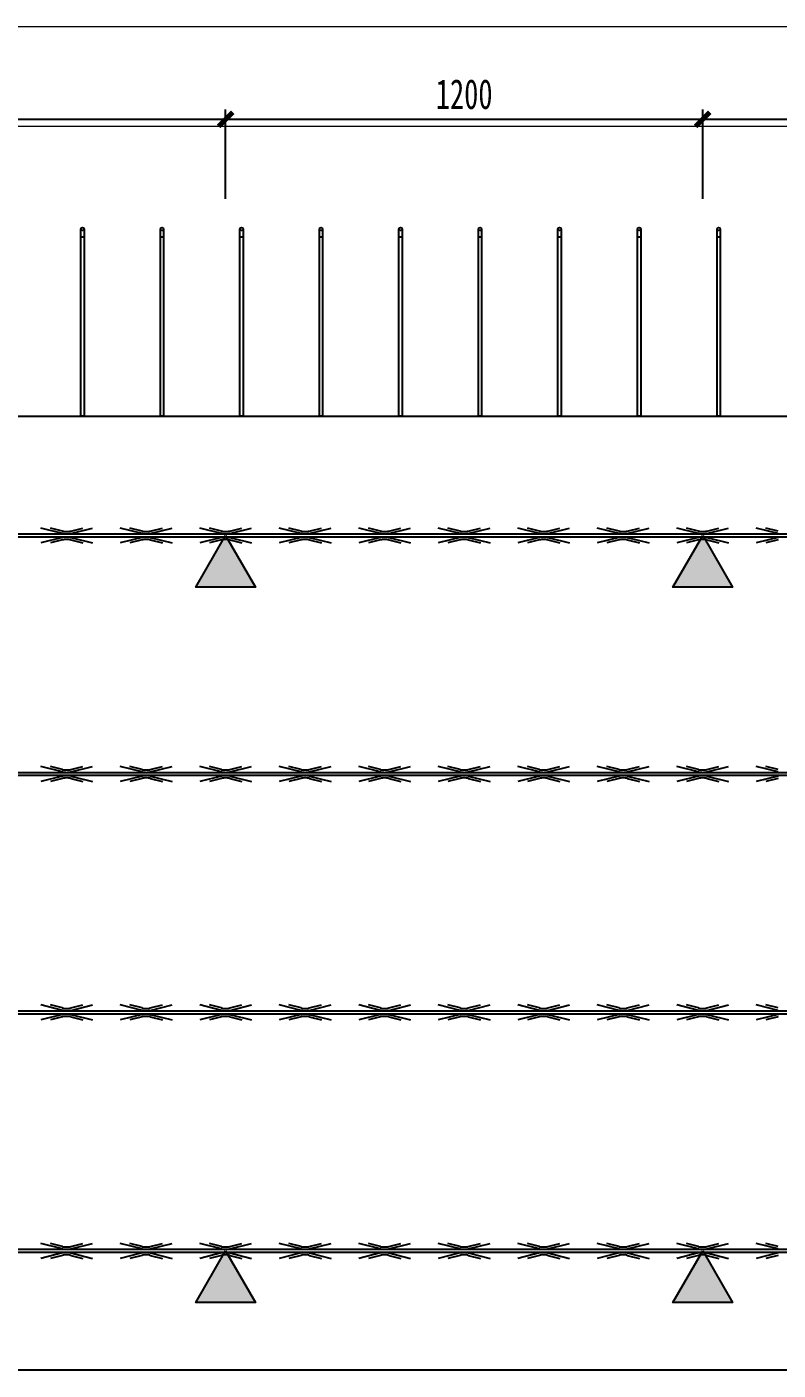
# Model space of a CAD drawing. Extents: x -524 to 129100, y -10500 to 1.
# Drawn here: x 50233 to 52122, y -3380 to 0 of the extents above; entities that cross this region are included whole.
import ezdxf

# ---------------------------------------------------------------- set-up
doc = ezdxf.new("R2010")
doc.units = 0
doc.header["$LTSCALE"] = 250
doc.linetypes.add('BeePC_CENTER', pattern=[2, 1.25, -0.25, 0.25, -0.25])
doc.layers.get('0').update_dxf_attribs({"linetype": 'CONTINUOUS'})
doc.layers.get('Defpoints').update_dxf_attribs({"linetype": 'CONTINUOUS'})
for name, color, linetype in [('BeePC-CCBZ', 110, 'CONTINUOUS'), ('BeePC-GJ-LEVEL', 141, 'CONTINUOUS'), ('BeePC-GJ-Truss', 185, 'CONTINUOUS'), ('BeePC-TONG-ZT', 50, 'CONTINUOUS')]:
    doc.layers.add(name, color=color, linetype=linetype)
doc.layers.add('G-ANNO-TTLB', color=7, linetype='CONTINUOUS', lineweight=9)
doc.layers.add('G-ANNO-TTLB-THIN', color=7, linetype='CONTINUOUS', lineweight=9)
doc.styles.add('BeePC_Dim', font='simfang.ttf', dxfattribs={"width": 0.7})
doc.dimstyles.new('BeePC_DIM_25_25', dxfattribs={"dimtxt": 75, "dimasz": 25, "dimexe": 25, "dimexo": 0, "dimgap": 25, "dimtad": 1, "dimdec": 0, "dimzin": 0, "dimdsep": 46, "dimtxsty": 'BeePC_Dim', "dimblk": 'ARCHTICK', "dimcen": 0, "dimdle": 25, "dimclrt": 7, "dimadec": 0, "dimazin": 0, "dimtfac": 1, "dimtdec": 0, "dimtix": 1, "dimtmove": 2, "dimatfit": 3, "dimfxl": 250, "dimfxlon": 1, "dimtfill": 1, "dimtolj": 1, "dimtzin": 0, "dimarcsym": 0})

# ---------------------------------------------------------------- blocks, each defined once
blk = doc.blocks.new('A2-嗡嗡 - A2_嗡嗡-493291-DB1详图')
at = {"layer": 'G-ANNO-TTLB'}
blk.add_line((27.5, -113), (586.5, -113), dxfattribs=at)
at = {"layer": 'G-ANNO-TTLB-THIN'}
blk.add_line((596.5, -103), (2.5, -103), dxfattribs=at)
blk = doc.blocks.new('BeePC_HangPoint')
at = {"ltscale": 25}
h = blk.add_hatch(color=256, dxfattribs=at)
h.dxf.hatch_style = 1
h.paths.add_polyline_path([(0, 0), (-75, -129.9), (75, -129.9)])
blk.add_lwpolyline([(0, 0), (75, -129.9), (-75, -129.9)], close=True, dxfattribs=at)
blk = doc.blocks.new('_ArchTick')
at = {"color": 0, "linetype": 'ByBlock', "const_width": 0.5}
blk.add_lwpolyline([(-0.71, -0.71), (0.71, 0.71)], dxfattribs=at)
blk = doc.blocks.new('*D115')
at = {"layer": 'BeePC-CCBZ', "color": 0, "lineweight": -2, "transparency": 16777216}
for p, q in [((49507.6, -232.6), (50757.6, -232.6)), ((49532.6, -432.6), (49532.6, -207.6)), ((50732.6, -432.6), (50732.6, -207.6))]:
    blk.add_line(p, q, dxfattribs=at)
at = {"layer": 'Defpoints', "color": 0, "transparency": 16777216}
for p in [(50732.6, -232.6), (49532.6, -3079.6), (50732.6, -3079.6)]:
    blk.add_point(p, dxfattribs=at)
at = {"layer": 'BeePC-CCBZ', "color": 0, "lineweight": -2, "transparency": 16777216, "xscale": 25, "yscale": 25, "zscale": 25, "rotation": 180}
blk.add_blockref('_ArchTick', (49532.6, -232.6), dxfattribs=at)
at = {"layer": 'BeePC-CCBZ', "color": 0, "lineweight": -2, "transparency": 16777216, "xscale": 25, "yscale": 25, "zscale": 25}
blk.add_blockref('_ArchTick', (50732.6, -232.6), dxfattribs=at)
at = {"layer": 'BeePC-CCBZ', "color": 7, "linetype": 'BeePC_CENTER', "transparency": 16777216, "insert": (50132.6, -169.7), "char_height": 75, "attachment_point": 5, "style": 'BeePC_Dim', "bg_fill": 3, "box_fill_scale": 1.1, "bg_fill_color": 256, "bg_fill_true_color": 13158600, "bg_fill_transparency": 0}
blk.add_mtext('\\A1;1200', dxfattribs=at)
blk = doc.blocks.new('*D116')
at = {"layer": 'BeePC-CCBZ', "color": 0, "lineweight": -2, "transparency": 16777216}
for p, q in [((50707.6, -232.6), (51957.6, -232.6)), ((50732.6, -432.6), (50732.6, -207.6)), ((51932.6, -432.6), (51932.6, -207.6))]:
    blk.add_line(p, q, dxfattribs=at)
at = {"layer": 'Defpoints', "color": 0, "transparency": 16777216}
for p in [(51932.6, -232.6), (50732.6, -3079.6), (51932.6, -3079.6)]:
    blk.add_point(p, dxfattribs=at)
at = {"layer": 'BeePC-CCBZ', "color": 0, "lineweight": -2, "transparency": 16777216, "xscale": 25, "yscale": 25, "zscale": 25, "rotation": 180}
blk.add_blockref('_ArchTick', (50732.6, -232.6), dxfattribs=at)
at = {"layer": 'BeePC-CCBZ', "color": 0, "lineweight": -2, "transparency": 16777216, "xscale": 25, "yscale": 25, "zscale": 25}
blk.add_blockref('_ArchTick', (51932.6, -232.6), dxfattribs=at)
at = {"layer": 'BeePC-CCBZ', "color": 7, "linetype": 'BeePC_CENTER', "transparency": 16777216, "insert": (51332.6, -169.7), "char_height": 75, "attachment_point": 5, "style": 'BeePC_Dim', "bg_fill": 3, "box_fill_scale": 1.1, "bg_fill_color": 256, "bg_fill_true_color": 13158600, "bg_fill_transparency": 0}
blk.add_mtext('\\A1;1200', dxfattribs=at)
blk = doc.blocks.new('*D117')
at = {"layer": 'BeePC-CCBZ', "color": 0, "lineweight": -2, "transparency": 16777216}
for p, q in [((51907.6, -232.6), (53517.8, -232.6)), ((51932.6, -432.6), (51932.6, -207.6)), ((53492.8, -432.6), (53492.8, -207.6))]:
    blk.add_line(p, q, dxfattribs=at)
at = {"layer": 'Defpoints', "color": 0, "transparency": 16777216}
for p in [(53492.8, -232.6), (53492.8, -2179.6), (51932.6, -3079.6)]:
    blk.add_point(p, dxfattribs=at)
at = {"layer": 'BeePC-CCBZ', "color": 0, "lineweight": -2, "transparency": 16777216, "xscale": 25, "yscale": 25, "zscale": 25, "rotation": 180}
blk.add_blockref('_ArchTick', (51932.6, -232.6), dxfattribs=at)
at = {"layer": 'BeePC-CCBZ', "color": 0, "lineweight": -2, "transparency": 16777216, "xscale": 25, "yscale": 25, "zscale": 25}
blk.add_blockref('_ArchTick', (53492.8, -232.6), dxfattribs=at)
at = {"layer": 'BeePC-CCBZ', "color": 7, "linetype": 'BeePC_CENTER', "transparency": 16777216, "insert": (52712.7, -169.7), "char_height": 75, "attachment_point": 5, "style": 'BeePC_Dim', "bg_fill": 3, "box_fill_scale": 1.1, "bg_fill_color": 256, "bg_fill_true_color": 13158600, "bg_fill_transparency": 0}
blk.add_mtext('\\A1;1560', dxfattribs=at)
blk = doc.blocks.new('*D118')
at = {"layer": 'BeePC-CCBZ', "color": 0, "lineweight": -2, "transparency": 16777216}
for p, q in [((45872.3, -3926.6), (45872.3, -4151.6)), ((53492.8, -3926.6), (53492.8, -4151.6)), ((45847.3, -4126.6), (53517.8, -4126.6))]:
    blk.add_line(p, q, dxfattribs=at)
at = {"layer": 'Defpoints', "color": 0, "transparency": 16777216}
for p in [(45872.3, -2179.6), (53492.8, -2179.6), (53492.8, -4126.6)]:
    blk.add_point(p, dxfattribs=at)
at = {"layer": 'BeePC-CCBZ', "color": 0, "lineweight": -2, "transparency": 16777216, "xscale": 25, "yscale": 25, "zscale": 25, "rotation": 180}
blk.add_blockref('_ArchTick', (45872.3, -4126.6), dxfattribs=at)
at = {"layer": 'BeePC-CCBZ', "color": 0, "lineweight": -2, "transparency": 16777216, "xscale": 25, "yscale": 25, "zscale": 25}
blk.add_blockref('_ArchTick', (53492.8, -4126.6), dxfattribs=at)
at = {"layer": 'BeePC-CCBZ', "color": 7, "linetype": 'BeePC_CENTER', "transparency": 16777216, "insert": (49682.6, -4063.7), "char_height": 75, "attachment_point": 5, "style": 'BeePC_Dim', "bg_fill": 3, "box_fill_scale": 1.1, "bg_fill_color": 256, "bg_fill_true_color": 13158600, "bg_fill_transparency": 0}
blk.add_mtext('\\A1;7621', dxfattribs=at)
blk = doc.blocks.new('*D120')
at = {"layer": 'BeePC-CCBZ', "color": 0, "lineweight": -2, "transparency": 16777216}
for p, q in [((53704.8, -979.6), (53929.8, -979.6)), ((53904.8, -954.6), (53904.8, -1304.6)), ((53704.8, -1279.6), (53929.8, -1279.6))]:
    blk.add_line(p, q, dxfattribs=at)
at = {"layer": 'Defpoints', "color": 0, "transparency": 16777216}
for p in [(49682.6, -979.6), (47332.6, -1279.6), (53904.8, -1279.6)]:
    blk.add_point(p, dxfattribs=at)
at = {"layer": 'BeePC-CCBZ', "color": 0, "lineweight": -2, "transparency": 16777216, "xscale": 25, "yscale": 25, "zscale": 25}
for p, rotation in [((53904.8, -979.6), 90), ((53904.8, -1279.6), 270)]:
    blk.add_blockref('_ArchTick', p, dxfattribs=dict(at, rotation=rotation))
at = {"layer": 'BeePC-CCBZ', "color": 7, "linetype": 'BeePC_CENTER', "transparency": 16777216, "insert": (53841.9, -1129.6), "char_height": 75, "attachment_point": 5, "rotation": 90, "style": 'BeePC_Dim', "bg_fill": 3, "box_fill_scale": 1.1, "bg_fill_color": 256, "bg_fill_true_color": 13158600, "bg_fill_transparency": 0}
blk.add_mtext('\\A1;300', dxfattribs=at)
blk = doc.blocks.new('*D121')
at = {"layer": 'BeePC-CCBZ', "color": 0, "lineweight": -2, "transparency": 16777216}
for p, q in [((53704.8, -1279.6), (53929.8, -1279.6)), ((53904.8, -1254.6), (53904.8, -3104.6)), ((53704.8, -3079.6), (53929.8, -3079.6))]:
    blk.add_line(p, q, dxfattribs=at)
at = {"layer": 'Defpoints', "color": 0, "transparency": 16777216}
for p in [(47332.6, -1279.6), (47332.6, -3079.6), (53904.8, -3079.6)]:
    blk.add_point(p, dxfattribs=at)
at = {"layer": 'BeePC-CCBZ', "color": 0, "lineweight": -2, "transparency": 16777216, "xscale": 25, "yscale": 25, "zscale": 25}
for p, rotation in [((53904.8, -1279.6), 90), ((53904.8, -3079.6), 270)]:
    blk.add_blockref('_ArchTick', p, dxfattribs=dict(at, rotation=rotation))
at = {"layer": 'BeePC-CCBZ', "color": 7, "linetype": 'BeePC_CENTER', "transparency": 16777216, "insert": (53841.9, -2179.6), "char_height": 75, "attachment_point": 5, "rotation": 90, "style": 'BeePC_Dim', "bg_fill": 3, "box_fill_scale": 1.1, "bg_fill_color": 256, "bg_fill_true_color": 13158600, "bg_fill_transparency": 0}
blk.add_mtext('\\A1;1800', dxfattribs=at)
blk = doc.blocks.new('*D122')
at = {"layer": 'BeePC-CCBZ', "color": 0, "lineweight": -2, "transparency": 16777216}
for p, q in [((53904.8, -3054.6), (53904.8, -3404.6)), ((53704.8, -3079.6), (53929.8, -3079.6)), ((53704.8, -3379.6), (53929.8, -3379.6))]:
    blk.add_line(p, q, dxfattribs=at)
at = {"layer": 'Defpoints', "color": 0, "transparency": 16777216}
for p in [(47332.6, -3079.6), (49682.6, -3379.6), (53904.8, -3379.6)]:
    blk.add_point(p, dxfattribs=at)
at = {"layer": 'BeePC-CCBZ', "color": 0, "lineweight": -2, "transparency": 16777216, "xscale": 25, "yscale": 25, "zscale": 25}
for p, rotation in [((53904.8, -3079.6), 90), ((53904.8, -3379.6), 270)]:
    blk.add_blockref('_ArchTick', p, dxfattribs=dict(at, rotation=rotation))
at = {"layer": 'BeePC-CCBZ', "color": 7, "linetype": 'BeePC_CENTER', "transparency": 16777216, "insert": (53841.9, -3229.6), "char_height": 75, "attachment_point": 5, "rotation": 90, "style": 'BeePC_Dim', "bg_fill": 3, "box_fill_scale": 1.1, "bg_fill_color": 256, "bg_fill_true_color": 13158600, "bg_fill_transparency": 0}
blk.add_mtext('\\A1;300', dxfattribs=at)

msp = doc.modelspace()

# ---------------------------------------------------------------- block references
at = {"xscale": 25, "yscale": 25, "zscale": 25}
msp.add_blockref('A2-嗡嗡 - A2_嗡嗡-493291-DB1详图', (45637.5, 2575), dxfattribs=at)

# ---------------------------------------------------------------- next in the draw order: linework, layer by layer
at = {"layer": 'BeePC-GJ-LEVEL'}
for points in [[(50368.6, -528.6), (50368.6, -508.6)], [(50376.6, -514.5), (50376.6, -979.6), (50368.6, -979.6), (50368.6, -514.5)], [(50368.6, -528.6), (50376.6, -528.6)], [(50376.6, -508.6), (50376.6, -528.6)], [(50568.6, -528.6), (50568.6, -508.6)], [(50576.6, -514.5), (50576.6, -979.6), (50568.6, -979.6), (50568.6, -514.5)], [(50568.6, -528.6), (50576.6, -528.6)], [(50576.6, -508.6), (50576.6, -528.6)], [(50768.6, -528.6), (50768.6, -508.6)], [(50776.6, -514.5), (50776.6, -979.6), (50768.6, -979.6), (50768.6, -514.5)], [(50768.6, -528.6), (50776.6, -528.6)], [(50776.6, -508.6), (50776.6, -528.6)], [(50968.6, -528.6), (50968.6, -508.6)], [(50976.6, -514.5), (50976.6, -979.6), (50968.6, -979.6), (50968.6, -514.5)], [(50968.6, -528.6), (50976.6, -528.6)], [(50976.6, -508.6), (50976.6, -528.6)], [(51168.6, -528.6), (51168.6, -508.6)], [(51176.6, -514.5), (51176.6, -979.6), (51168.6, -979.6), (51168.6, -514.5)], [(51168.6, -528.6), (51176.6, -528.6)], [(51176.6, -508.6), (51176.6, -528.6)], [(51368.6, -528.6), (51368.6, -508.6)], [(51376.6, -514.5), (51376.6, -979.6), (51368.6, -979.6), (51368.6, -514.5)], [(51368.6, -528.6), (51376.6, -528.6)], [(51376.6, -508.6), (51376.6, -528.6)], [(51568.6, -528.6), (51568.6, -508.6)], [(51576.6, -514.5), (51576.6, -979.6), (51568.6, -979.6), (51568.6, -514.5)], [(51568.6, -528.6), (51576.6, -528.6)], [(51576.6, -508.6), (51576.6, -528.6)], [(51768.6, -528.6), (51768.6, -508.6)], [(51776.6, -514.5), (51776.6, -979.6), (51768.6, -979.6), (51768.6, -514.5)], [(51768.6, -528.6), (51776.6, -528.6)], [(51776.6, -508.6), (51776.6, -528.6)], [(51968.6, -528.6), (51968.6, -508.6)], [(51976.6, -514.5), (51976.6, -979.6), (51968.6, -979.6), (51968.6, -514.5)], [(51968.6, -528.6), (51976.6, -528.6)], [(51976.6, -508.6), (51976.6, -528.6)]]:
    msp.add_lwpolyline(points, dxfattribs=at)
for centre in [(50372.6, -508.6), (50572.6, -508.6), (50772.6, -508.6), (50972.6, -508.6), (51172.6, -508.6), (51372.6, -508.6), (51572.6, -508.6), (51772.6, -508.6), (51972.6, -508.6)]:
    msp.add_circle(centre, 4, dxfattribs=at)
at = {"layer": 'BeePC-GJ-Truss'}
for points in [[(45932.6, -1275.6), (53432.6, -1275.6), (53432.6, -1283.6), (45932.6, -1283.6), (45932.6, -1275.6), (45936, -1275.5), (45939.2, -1275.1), (45942.8, -1274.5), (45997.8, -1260.9)], [(50322.4, -1274.5), (50267.4, -1260.9)], [(50322.4, -1268.5), (50291.7, -1260.9)], [(50342.8, -1274.5), (50397.8, -1260.9)], [(50342.8, -1268.5), (50373.5, -1260.9)], [(50522.4, -1274.5), (50467.4, -1260.9)], [(50522.4, -1268.5), (50491.7, -1260.9)], [(50542.8, -1274.5), (50597.8, -1260.9)], [(50542.8, -1268.5), (50573.5, -1260.9)], [(50722.4, -1274.5), (50667.4, -1260.9)], [(50722.4, -1268.5), (50691.7, -1260.9)], [(50742.8, -1274.5), (50797.8, -1260.9)], [(50742.8, -1268.5), (50773.5, -1260.9)], [(50922.4, -1274.5), (50867.4, -1260.9)], [(50922.4, -1268.5), (50891.7, -1260.9)], [(50942.8, -1274.5), (50997.8, -1260.9)], [(50942.8, -1268.5), (50973.5, -1260.9)], [(51122.4, -1274.5), (51067.4, -1260.9)], [(51122.4, -1268.5), (51091.7, -1260.9)], [(51142.8, -1274.5), (51197.8, -1260.9)], [(51142.8, -1268.5), (51173.5, -1260.9)], [(51322.4, -1274.5), (51267.4, -1260.9)], [(51322.4, -1268.5), (51291.7, -1260.9)], [(51342.8, -1274.5), (51397.8, -1260.9)], [(51342.8, -1268.5), (51373.5, -1260.9)], [(51522.4, -1274.5), (51467.4, -1260.9)], [(51522.4, -1268.5), (51491.7, -1260.9)], [(51542.8, -1274.5), (51597.8, -1260.9)], [(51542.8, -1268.5), (51573.5, -1260.9)], [(51722.4, -1274.5), (51667.4, -1260.9)], [(51722.4, -1268.5), (51691.7, -1260.9)], [(51742.8, -1274.5), (51797.8, -1260.9)], [(51742.8, -1268.5), (51773.5, -1260.9)], [(51922.4, -1274.5), (51867.4, -1260.9)], [(51922.4, -1268.5), (51891.7, -1260.9)], [(51942.8, -1274.5), (51997.8, -1260.9)], [(51942.8, -1268.5), (51973.5, -1260.9)], [(52122.4, -1274.5), (52067.4, -1260.9)], [(52122.4, -1268.5), (52091.7, -1260.9)], [(50322.4, -1284.8), (50267.4, -1298.4)], [(50322.4, -1290.8), (50291.7, -1298.4)], [(50342.8, -1284.8), (50397.8, -1298.4)], [(50342.8, -1290.8), (50373.5, -1298.4)], [(50522.4, -1284.8), (50467.4, -1298.4)], [(50522.4, -1290.8), (50491.7, -1298.4)], [(50542.8, -1284.8), (50597.8, -1298.4)], [(50542.8, -1290.8), (50573.5, -1298.4)], [(50722.4, -1284.8), (50667.4, -1298.4)], [(50722.4, -1290.8), (50691.7, -1298.4)], [(50742.8, -1284.8), (50797.8, -1298.4)], [(50742.8, -1290.8), (50773.5, -1298.4)], [(50922.4, -1284.8), (50867.4, -1298.4)], [(50922.4, -1290.8), (50891.7, -1298.4)], [(50942.8, -1284.8), (50997.8, -1298.4)], [(50942.8, -1290.8), (50973.5, -1298.4)], [(51122.4, -1284.8), (51067.4, -1298.4)], [(51122.4, -1290.8), (51091.7, -1298.4)], [(51142.8, -1284.8), (51197.8, -1298.4)], [(51142.8, -1290.8), (51173.5, -1298.4)], [(51322.4, -1284.8), (51267.4, -1298.4)], [(51322.4, -1290.8), (51291.7, -1298.4)], [(51342.8, -1284.8), (51397.8, -1298.4)], [(51342.8, -1290.8), (51373.5, -1298.4)], [(51522.4, -1284.8), (51467.4, -1298.4)], [(51522.4, -1290.8), (51491.7, -1298.4)], [(51542.8, -1284.8), (51597.8, -1298.4)], [(51542.8, -1290.8), (51573.5, -1298.4)], [(51722.4, -1284.8), (51667.4, -1298.4)], [(51722.4, -1290.8), (51691.7, -1298.4)], [(51742.8, -1284.8), (51797.8, -1298.4)], [(51742.8, -1290.8), (51773.5, -1298.4)], [(51922.4, -1284.8), (51867.4, -1298.4)], [(51922.4, -1290.8), (51891.7, -1298.4)], [(51942.8, -1284.8), (51997.8, -1298.4)], [(51942.8, -1290.8), (51973.5, -1298.4)], [(52122.4, -1284.8), (52067.4, -1298.4)], [(52122.4, -1290.8), (52091.7, -1298.4)], [(45932.6, -1875.6), (53432.6, -1875.6), (53432.6, -1883.6), (45932.6, -1883.6), (45932.6, -1875.6), (45936, -1875.5), (45939.2, -1875.1), (45942.8, -1874.5), (45997.8, -1860.9)], [(50322.4, -1874.5), (50267.4, -1860.9)], [(50322.4, -1884.8), (50267.4, -1898.4)], [(50322.4, -1868.5), (50291.7, -1860.9)], [(50322.4, -1890.8), (50291.7, -1898.4)], [(50342.8, -1874.5), (50397.8, -1860.9)], [(50342.8, -1868.5), (50373.5, -1860.9)], [(50342.8, -1884.8), (50397.8, -1898.4)], [(50342.8, -1890.8), (50373.5, -1898.4)], [(50522.4, -1874.5), (50467.4, -1860.9)], [(50522.4, -1884.8), (50467.4, -1898.4)], [(50522.4, -1868.5), (50491.7, -1860.9)], [(50522.4, -1890.8), (50491.7, -1898.4)], [(50542.8, -1874.5), (50597.8, -1860.9)], [(50542.8, -1868.5), (50573.5, -1860.9)], [(50542.8, -1884.8), (50597.8, -1898.4)], [(50542.8, -1890.8), (50573.5, -1898.4)], [(50722.4, -1874.5), (50667.4, -1860.9)], [(50722.4, -1884.8), (50667.4, -1898.4)], [(50722.4, -1868.5), (50691.7, -1860.9)], [(50722.4, -1890.8), (50691.7, -1898.4)], [(50742.8, -1874.5), (50797.8, -1860.9)], [(50742.8, -1868.5), (50773.5, -1860.9)], [(50742.8, -1884.8), (50797.8, -1898.4)], [(50742.8, -1890.8), (50773.5, -1898.4)], [(50922.4, -1874.5), (50867.4, -1860.9)], [(50922.4, -1884.8), (50867.4, -1898.4)], [(50922.4, -1868.5), (50891.7, -1860.9)], [(50922.4, -1890.8), (50891.7, -1898.4)], [(50942.8, -1874.5), (50997.8, -1860.9)], [(50942.8, -1868.5), (50973.5, -1860.9)], [(50942.8, -1884.8), (50997.8, -1898.4)], [(50942.8, -1890.8), (50973.5, -1898.4)], [(51122.4, -1874.5), (51067.4, -1860.9)], [(51122.4, -1884.8), (51067.4, -1898.4)], [(51122.4, -1868.5), (51091.7, -1860.9)], [(51122.4, -1890.8), (51091.7, -1898.4)], [(51142.8, -1874.5), (51197.8, -1860.9)], [(51142.8, -1868.5), (51173.5, -1860.9)], [(51142.8, -1884.8), (51197.8, -1898.4)], [(51142.8, -1890.8), (51173.5, -1898.4)], [(51322.4, -1874.5), (51267.4, -1860.9)], [(51322.4, -1884.8), (51267.4, -1898.4)], [(51322.4, -1868.5), (51291.7, -1860.9)], [(51322.4, -1890.8), (51291.7, -1898.4)], [(51342.8, -1874.5), (51397.8, -1860.9)], [(51342.8, -1868.5), (51373.5, -1860.9)], [(51342.8, -1884.8), (51397.8, -1898.4)], [(51342.8, -1890.8), (51373.5, -1898.4)], [(51522.4, -1874.5), (51467.4, -1860.9)], [(51522.4, -1884.8), (51467.4, -1898.4)], [(51522.4, -1868.5), (51491.7, -1860.9)], [(51522.4, -1890.8), (51491.7, -1898.4)], [(51542.8, -1874.5), (51597.8, -1860.9)], [(51542.8, -1868.5), (51573.5, -1860.9)], [(51542.8, -1884.8), (51597.8, -1898.4)], [(51542.8, -1890.8), (51573.5, -1898.4)], [(51722.4, -1874.5), (51667.4, -1860.9)], [(51722.4, -1884.8), (51667.4, -1898.4)], [(51722.4, -1868.5), (51691.7, -1860.9)], [(51722.4, -1890.8), (51691.7, -1898.4)], [(51742.8, -1874.5), (51797.8, -1860.9)], [(51742.8, -1868.5), (51773.5, -1860.9)], [(51742.8, -1884.8), (51797.8, -1898.4)], [(51742.8, -1890.8), (51773.5, -1898.4)], [(51922.4, -1874.5), (51867.4, -1860.9)], [(51922.4, -1884.8), (51867.4, -1898.4)], [(51922.4, -1868.5), (51891.7, -1860.9)], [(51922.4, -1890.8), (51891.7, -1898.4)], [(51942.8, -1874.5), (51997.8, -1860.9)], [(51942.8, -1868.5), (51973.5, -1860.9)], [(51942.8, -1884.8), (51997.8, -1898.4)], [(51942.8, -1890.8), (51973.5, -1898.4)], [(52122.4, -1874.5), (52067.4, -1860.9)], [(52122.4, -1884.8), (52067.4, -1898.4)], [(52122.4, -1868.5), (52091.7, -1860.9)], [(52122.4, -1890.8), (52091.7, -1898.4)], [(45932.6, -2475.6), (53432.6, -2475.6), (53432.6, -2483.6), (45932.6, -2483.6), (45932.6, -2475.6), (45936, -2475.5), (45939.2, -2475.1), (45942.8, -2474.5), (45997.8, -2460.9)], [(50322.4, -2474.5), (50267.4, -2460.9)], [(50322.4, -2468.5), (50291.7, -2460.9)], [(50342.8, -2474.5), (50397.8, -2460.9)], [(50342.8, -2468.5), (50373.5, -2460.9)], [(50522.4, -2474.5), (50467.4, -2460.9)], [(50522.4, -2468.5), (50491.7, -2460.9)], [(50542.8, -2474.5), (50597.8, -2460.9)], [(50542.8, -2468.5), (50573.5, -2460.9)], [(50722.4, -2474.5), (50667.4, -2460.9)], [(50722.4, -2468.5), (50691.7, -2460.9)], [(50742.8, -2474.5), (50797.8, -2460.9)], [(50742.8, -2468.5), (50773.5, -2460.9)], [(50922.4, -2474.5), (50867.4, -2460.9)], [(50922.4, -2468.5), (50891.7, -2460.9)], [(50942.8, -2474.5), (50997.8, -2460.9)], [(50942.8, -2468.5), (50973.5, -2460.9)], [(51122.4, -2474.5), (51067.4, -2460.9)], [(51122.4, -2468.5), (51091.7, -2460.9)], [(51142.8, -2474.5), (51197.8, -2460.9)], [(51142.8, -2468.5), (51173.5, -2460.9)], [(51322.4, -2474.5), (51267.4, -2460.9)], [(51322.4, -2468.5), (51291.7, -2460.9)], [(51342.8, -2474.5), (51397.8, -2460.9)], [(51342.8, -2468.5), (51373.5, -2460.9)], [(51522.4, -2474.5), (51467.4, -2460.9)], [(51522.4, -2468.5), (51491.7, -2460.9)], [(51542.8, -2474.5), (51597.8, -2460.9)], [(51542.8, -2468.5), (51573.5, -2460.9)], [(51722.4, -2474.5), (51667.4, -2460.9)], [(51722.4, -2468.5), (51691.7, -2460.9)], [(51742.8, -2474.5), (51797.8, -2460.9)], [(51742.8, -2468.5), (51773.5, -2460.9)], [(51922.4, -2474.5), (51867.4, -2460.9)], [(51922.4, -2468.5), (51891.7, -2460.9)], [(51942.8, -2474.5), (51997.8, -2460.9)], [(51942.8, -2468.5), (51973.5, -2460.9)], [(52122.4, -2474.5), (52067.4, -2460.9)], [(52122.4, -2468.5), (52091.7, -2460.9)], [(50322.4, -2484.8), (50267.4, -2498.4)], [(50322.4, -2490.8), (50291.7, -2498.4)], [(50342.8, -2484.8), (50397.8, -2498.4)], [(50342.8, -2490.8), (50373.5, -2498.4)], [(50522.4, -2484.8), (50467.4, -2498.4)], [(50522.4, -2490.8), (50491.7, -2498.4)], [(50542.8, -2484.8), (50597.8, -2498.4)], [(50542.8, -2490.8), (50573.5, -2498.4)], [(50722.4, -2484.8), (50667.4, -2498.4)], [(50722.4, -2490.8), (50691.7, -2498.4)], [(50742.8, -2484.8), (50797.8, -2498.4)], [(50742.8, -2490.8), (50773.5, -2498.4)], [(50922.4, -2484.8), (50867.4, -2498.4)], [(50922.4, -2490.8), (50891.7, -2498.4)], [(50942.8, -2484.8), (50997.8, -2498.4)], [(50942.8, -2490.8), (50973.5, -2498.4)], [(51122.4, -2484.8), (51067.4, -2498.4)], [(51122.4, -2490.8), (51091.7, -2498.4)], [(51142.8, -2484.8), (51197.8, -2498.4)], [(51142.8, -2490.8), (51173.5, -2498.4)], [(51322.4, -2484.8), (51267.4, -2498.4)], [(51322.4, -2490.8), (51291.7, -2498.4)], [(51342.8, -2484.8), (51397.8, -2498.4)], [(51342.8, -2490.8), (51373.5, -2498.4)], [(51522.4, -2484.8), (51467.4, -2498.4)], [(51522.4, -2490.8), (51491.7, -2498.4)], [(51542.8, -2484.8), (51597.8, -2498.4)], [(51542.8, -2490.8), (51573.5, -2498.4)], [(51722.4, -2484.8), (51667.4, -2498.4)], [(51722.4, -2490.8), (51691.7, -2498.4)], [(51742.8, -2484.8), (51797.8, -2498.4)], [(51742.8, -2490.8), (51773.5, -2498.4)], [(51922.4, -2484.8), (51867.4, -2498.4)], [(51922.4, -2490.8), (51891.7, -2498.4)], [(51942.8, -2484.8), (51997.8, -2498.4)], [(51942.8, -2490.8), (51973.5, -2498.4)], [(52122.4, -2484.8), (52067.4, -2498.4)], [(52122.4, -2490.8), (52091.7, -2498.4)], [(45932.6, -3075.6), (53432.6, -3075.6), (53432.6, -3083.6), (45932.6, -3083.6), (45932.6, -3075.6), (45936, -3075.5), (45939.2, -3075.1), (45942.8, -3074.5), (45997.8, -3060.9)], [(50322.4, -3074.5), (50267.4, -3060.9)], [(50322.4, -3068.5), (50291.7, -3060.9)], [(50342.8, -3074.5), (50397.8, -3060.9)], [(50342.8, -3068.5), (50373.5, -3060.9)], [(50522.4, -3074.5), (50467.4, -3060.9)], [(50522.4, -3068.5), (50491.7, -3060.9)], [(50542.8, -3074.5), (50597.8, -3060.9)], [(50542.8, -3068.5), (50573.5, -3060.9)], [(50722.4, -3074.5), (50667.4, -3060.9)], [(50722.4, -3068.5), (50691.7, -3060.9)], [(50742.8, -3074.5), (50797.8, -3060.9)], [(50742.8, -3068.5), (50773.5, -3060.9)], [(50922.4, -3074.5), (50867.4, -3060.9)], [(50922.4, -3068.5), (50891.7, -3060.9)], [(50942.8, -3074.5), (50997.8, -3060.9)], [(50942.8, -3068.5), (50973.5, -3060.9)], [(51122.4, -3074.5), (51067.4, -3060.9)], [(51122.4, -3068.5), (51091.7, -3060.9)], [(51142.8, -3074.5), (51197.8, -3060.9)], [(51142.8, -3068.5), (51173.5, -3060.9)], [(51322.4, -3074.5), (51267.4, -3060.9)], [(51322.4, -3068.5), (51291.7, -3060.9)], [(51342.8, -3074.5), (51397.8, -3060.9)], [(51342.8, -3068.5), (51373.5, -3060.9)], [(51522.4, -3074.5), (51467.4, -3060.9)], [(51522.4, -3068.5), (51491.7, -3060.9)], [(51542.8, -3074.5), (51597.8, -3060.9)], [(51542.8, -3068.5), (51573.5, -3060.9)], [(51722.4, -3074.5), (51667.4, -3060.9)], [(51722.4, -3068.5), (51691.7, -3060.9)], [(51742.8, -3074.5), (51797.8, -3060.9)], [(51742.8, -3068.5), (51773.5, -3060.9)], [(51922.4, -3074.5), (51867.4, -3060.9)], [(51922.4, -3068.5), (51891.7, -3060.9)], [(51942.8, -3074.5), (51997.8, -3060.9)], [(51942.8, -3068.5), (51973.5, -3060.9)], [(52122.4, -3074.5), (52067.4, -3060.9)], [(52122.4, -3068.5), (52091.7, -3060.9)], [(50322.4, -3084.8), (50267.4, -3098.4)], [(50322.4, -3090.8), (50291.7, -3098.4)], [(50342.8, -3084.8), (50397.8, -3098.4)], [(50342.8, -3090.8), (50373.5, -3098.4)], [(50522.4, -3084.8), (50467.4, -3098.4)], [(50522.4, -3090.8), (50491.7, -3098.4)], [(50542.8, -3084.8), (50597.8, -3098.4)], [(50542.8, -3090.8), (50573.5, -3098.4)], [(50722.4, -3084.8), (50667.4, -3098.4)], [(50722.4, -3090.8), (50691.7, -3098.4)], [(50742.8, -3084.8), (50797.8, -3098.4)], [(50742.8, -3090.8), (50773.5, -3098.4)], [(50922.4, -3084.8), (50867.4, -3098.4)], [(50922.4, -3090.8), (50891.7, -3098.4)], [(50942.8, -3084.8), (50997.8, -3098.4)], [(50942.8, -3090.8), (50973.5, -3098.4)], [(51122.4, -3084.8), (51067.4, -3098.4)], [(51122.4, -3090.8), (51091.7, -3098.4)], [(51142.8, -3084.8), (51197.8, -3098.4)], [(51142.8, -3090.8), (51173.5, -3098.4)], [(51322.4, -3084.8), (51267.4, -3098.4)], [(51322.4, -3090.8), (51291.7, -3098.4)], [(51342.8, -3084.8), (51397.8, -3098.4)], [(51342.8, -3090.8), (51373.5, -3098.4)], [(51522.4, -3084.8), (51467.4, -3098.4)], [(51522.4, -3090.8), (51491.7, -3098.4)], [(51542.8, -3084.8), (51597.8, -3098.4)], [(51542.8, -3090.8), (51573.5, -3098.4)], [(51722.4, -3084.8), (51667.4, -3098.4)], [(51722.4, -3090.8), (51691.7, -3098.4)], [(51742.8, -3084.8), (51797.8, -3098.4)], [(51742.8, -3090.8), (51773.5, -3098.4)], [(51922.4, -3084.8), (51867.4, -3098.4)], [(51922.4, -3090.8), (51891.7, -3098.4)], [(51942.8, -3084.8), (51997.8, -3098.4)], [(51942.8, -3090.8), (51973.5, -3098.4)], [(52122.4, -3084.8), (52067.4, -3098.4)], [(52122.4, -3090.8), (52091.7, -3098.4)]]:
    msp.add_lwpolyline(points, dxfattribs=at)
for centre, major_axis, start_param, end_param in [((50331.4, -1266.2), (12, 0), 3.861169, 4.813041), ((50333.8, -1270.4), (18, 0), 4.026697, 4.647513), ((50333.8, -1288.8), (18, 0), 1.635672, 2.256488), ((50333.8, -1266.2), (12, 0), 4.611737, 5.563609), ((50331.4, -1270.4), (18, 0), 4.777265, 5.398081), ((50331.4, -1288.8), (18, 0), 0.885104, 1.50592), ((50531.4, -1266.2), (12, 0), 3.861169, 4.813041), ((50533.8, -1270.4), (18, 0), 4.026697, 4.647513), ((50533.8, -1288.8), (18, 0), 1.635672, 2.256488), ((50533.8, -1266.2), (12, 0), 4.611737, 5.563609), ((50531.4, -1270.4), (18, 0), 4.777265, 5.398081), ((50531.4, -1288.8), (18, 0), 0.885104, 1.50592), ((50731.4, -1266.2), (12, 0), 3.861169, 4.813041), ((50733.8, -1270.4), (18, 0), 4.026697, 4.647513), ((50733.8, -1288.8), (18, 0), 1.635672, 2.256488), ((50733.8, -1266.2), (12, 0), 4.611737, 5.563609), ((50731.4, -1270.4), (18, 0), 4.777265, 5.398081), ((50731.4, -1288.8), (18, 0), 0.885104, 1.50592), ((50931.4, -1266.2), (12, 0), 3.861169, 4.813041), ((50933.8, -1270.4), (18, 0), 4.026697, 4.647513), ((50933.8, -1288.8), (18, 0), 1.635672, 2.256488), ((50933.8, -1266.2), (12, 0), 4.611737, 5.563609), ((50931.4, -1270.4), (18, 0), 4.777265, 5.398081), ((50931.4, -1288.8), (18, 0), 0.885104, 1.50592), ((51131.4, -1266.2), (12, 0), 3.861169, 4.813041), ((51133.8, -1270.4), (18, 0), 4.026697, 4.647513), ((51133.8, -1288.8), (18, 0), 1.635672, 2.256488), ((51133.8, -1266.2), (12, 0), 4.611737, 5.563609), ((51131.4, -1270.4), (18, 0), 4.777265, 5.398081), ((51131.4, -1288.8), (18, 0), 0.885104, 1.50592), ((51331.4, -1266.2), (12, 0), 3.861169, 4.813041), ((51333.8, -1270.4), (18, 0), 4.026697, 4.647513), ((51333.8, -1288.8), (18, 0), 1.635672, 2.256488), ((51333.8, -1266.2), (12, 0), 4.611737, 5.563609), ((51331.4, -1270.4), (18, 0), 4.777265, 5.398081), ((51331.4, -1288.8), (18, 0), 0.885104, 1.50592), ((51531.4, -1266.2), (12, 0), 3.861169, 4.813041), ((51533.8, -1270.4), (18, 0), 4.026697, 4.647513), ((51533.8, -1288.8), (18, 0), 1.635672, 2.256488), ((51533.8, -1266.2), (12, 0), 4.611737, 5.563609), ((51531.4, -1270.4), (18, 0), 4.777265, 5.398081), ((51531.4, -1288.8), (18, 0), 0.885104, 1.50592), ((51731.4, -1266.2), (12, 0), 3.861169, 4.813041), ((51733.8, -1270.4), (18, 0), 4.026697, 4.647513), ((51733.8, -1288.8), (18, 0), 1.635672, 2.256488), ((51733.8, -1266.2), (12, 0), 4.611737, 5.563609), ((51731.4, -1270.4), (18, 0), 4.777265, 5.398081), ((51731.4, -1288.8), (18, 0), 0.885104, 1.50592), ((51931.4, -1266.2), (12, 0), 3.861169, 4.813041), ((51933.8, -1270.4), (18, 0), 4.026697, 4.647513), ((51933.8, -1288.8), (18, 0), 1.635672, 2.256488), ((51933.8, -1266.2), (12, 0), 4.611737, 5.563609), ((51931.4, -1270.4), (18, 0), 4.777265, 5.398081), ((51931.4, -1288.8), (18, 0), 0.885104, 1.50592), ((50331.4, -1293.1), (12, 0), 1.470144, 2.422017), ((50333.8, -1293.1), (12, 0), 0.719576, 1.671449), ((50531.4, -1293.1), (12, 0), 1.470144, 2.422017), ((50533.8, -1293.1), (12, 0), 0.719576, 1.671449), ((50731.4, -1293.1), (12, 0), 1.470144, 2.422017), ((50733.8, -1293.1), (12, 0), 0.719576, 1.671449), ((50931.4, -1293.1), (12, 0), 1.470144, 2.422017), ((50933.8, -1293.1), (12, 0), 0.719576, 1.671449), ((51131.4, -1293.1), (12, 0), 1.470144, 2.422017), ((51133.8, -1293.1), (12, 0), 0.719576, 1.671449), ((51331.4, -1293.1), (12, 0), 1.470144, 2.422017), ((51333.8, -1293.1), (12, 0), 0.719576, 1.671449), ((51531.4, -1293.1), (12, 0), 1.470144, 2.422017), ((51533.8, -1293.1), (12, 0), 0.719576, 1.671449), ((51731.4, -1293.1), (12, 0), 1.470144, 2.422017), ((51733.8, -1293.1), (12, 0), 0.719576, 1.671449), ((51931.4, -1293.1), (12, 0), 1.470144, 2.422017), ((51933.8, -1293.1), (12, 0), 0.719576, 1.671449), ((50331.4, -1866.2), (12, 0), 3.861169, 4.813041), ((50333.8, -1870.4), (18, 0), 4.026697, 4.647513), ((50333.8, -1888.8), (18, 0), 1.635672, 2.256488), ((50331.4, -1893.1), (12, 0), 1.470144, 2.422017), ((50333.8, -1866.2), (12, 0), 4.611737, 5.563609), ((50331.4, -1870.4), (18, 0), 4.777265, 5.398081), ((50331.4, -1888.8), (18, 0), 0.885104, 1.50592), ((50333.8, -1893.1), (12, 0), 0.719576, 1.671449), ((50531.4, -1866.2), (12, 0), 3.861169, 4.813041), ((50533.8, -1870.4), (18, 0), 4.026697, 4.647513), ((50533.8, -1888.8), (18, 0), 1.635672, 2.256488), ((50531.4, -1893.1), (12, 0), 1.470144, 2.422017), ((50533.8, -1866.2), (12, 0), 4.611737, 5.563609), ((50531.4, -1870.4), (18, 0), 4.777265, 5.398081), ((50531.4, -1888.8), (18, 0), 0.885104, 1.50592), ((50533.8, -1893.1), (12, 0), 0.719576, 1.671449), ((50731.4, -1866.2), (12, 0), 3.861169, 4.813041), ((50733.8, -1870.4), (18, 0), 4.026697, 4.647513), ((50733.8, -1888.8), (18, 0), 1.635672, 2.256488), ((50731.4, -1893.1), (12, 0), 1.470144, 2.422017), ((50733.8, -1866.2), (12, 0), 4.611737, 5.563609), ((50731.4, -1870.4), (18, 0), 4.777265, 5.398081), ((50731.4, -1888.8), (18, 0), 0.885104, 1.50592), ((50733.8, -1893.1), (12, 0), 0.719576, 1.671449), ((50931.4, -1866.2), (12, 0), 3.861169, 4.813041), ((50933.8, -1870.4), (18, 0), 4.026697, 4.647513), ((50933.8, -1888.8), (18, 0), 1.635672, 2.256488), ((50931.4, -1893.1), (12, 0), 1.470144, 2.422017), ((50933.8, -1866.2), (12, 0), 4.611737, 5.563609), ((50931.4, -1870.4), (18, 0), 4.777265, 5.398081), ((50931.4, -1888.8), (18, 0), 0.885104, 1.50592), ((50933.8, -1893.1), (12, 0), 0.719576, 1.671449), ((51131.4, -1866.2), (12, 0), 3.861169, 4.813041), ((51133.8, -1870.4), (18, 0), 4.026697, 4.647513), ((51133.8, -1888.8), (18, 0), 1.635672, 2.256488), ((51131.4, -1893.1), (12, 0), 1.470144, 2.422017), ((51133.8, -1866.2), (12, 0), 4.611737, 5.563609), ((51131.4, -1870.4), (18, 0), 4.777265, 5.398081), ((51131.4, -1888.8), (18, 0), 0.885104, 1.50592), ((51133.8, -1893.1), (12, 0), 0.719576, 1.671449), ((51331.4, -1866.2), (12, 0), 3.861169, 4.813041), ((51333.8, -1870.4), (18, 0), 4.026697, 4.647513), ((51333.8, -1888.8), (18, 0), 1.635672, 2.256488), ((51331.4, -1893.1), (12, 0), 1.470144, 2.422017), ((51333.8, -1866.2), (12, 0), 4.611737, 5.563609), ((51331.4, -1870.4), (18, 0), 4.777265, 5.398081), ((51331.4, -1888.8), (18, 0), 0.885104, 1.50592), ((51333.8, -1893.1), (12, 0), 0.719576, 1.671449), ((51531.4, -1866.2), (12, 0), 3.861169, 4.813041), ((51533.8, -1870.4), (18, 0), 4.026697, 4.647513), ((51533.8, -1888.8), (18, 0), 1.635672, 2.256488), ((51531.4, -1893.1), (12, 0), 1.470144, 2.422017), ((51533.8, -1866.2), (12, 0), 4.611737, 5.563609), ((51531.4, -1870.4), (18, 0), 4.777265, 5.398081), ((51531.4, -1888.8), (18, 0), 0.885104, 1.50592), ((51533.8, -1893.1), (12, 0), 0.719576, 1.671449), ((51731.4, -1866.2), (12, 0), 3.861169, 4.813041), ((51733.8, -1870.4), (18, 0), 4.026697, 4.647513), ((51733.8, -1888.8), (18, 0), 1.635672, 2.256488), ((51731.4, -1893.1), (12, 0), 1.470144, 2.422017), ((51733.8, -1866.2), (12, 0), 4.611737, 5.563609), ((51731.4, -1870.4), (18, 0), 4.777265, 5.398081), ((51731.4, -1888.8), (18, 0), 0.885104, 1.50592), ((51733.8, -1893.1), (12, 0), 0.719576, 1.671449), ((51931.4, -1866.2), (12, 0), 3.861169, 4.813041), ((51933.8, -1870.4), (18, 0), 4.026697, 4.647513), ((51933.8, -1888.8), (18, 0), 1.635672, 2.256488), ((51931.4, -1893.1), (12, 0), 1.470144, 2.422017), ((51933.8, -1866.2), (12, 0), 4.611737, 5.563609), ((51931.4, -1870.4), (18, 0), 4.777265, 5.398081), ((51931.4, -1888.8), (18, 0), 0.885104, 1.50592), ((51933.8, -1893.1), (12, 0), 0.719576, 1.671449), ((50331.4, -2466.2), (12, 0), 3.861169, 4.813041), ((50333.8, -2470.4), (18, 0), 4.026697, 4.647513), ((50333.8, -2488.8), (18, 0), 1.635672, 2.256488), ((50331.4, -2493.1), (12, 0), 1.470144, 2.422017), ((50333.8, -2466.2), (12, 0), 4.611737, 5.563609), ((50331.4, -2470.4), (18, 0), 4.777265, 5.398081), ((50331.4, -2488.8), (18, 0), 0.885104, 1.50592), ((50333.8, -2493.1), (12, 0), 0.719576, 1.671449), ((50531.4, -2466.2), (12, 0), 3.861169, 4.813041), ((50533.8, -2470.4), (18, 0), 4.026697, 4.647513), ((50533.8, -2488.8), (18, 0), 1.635672, 2.256488), ((50531.4, -2493.1), (12, 0), 1.470144, 2.422017), ((50533.8, -2466.2), (12, 0), 4.611737, 5.563609), ((50531.4, -2470.4), (18, 0), 4.777265, 5.398081), ((50531.4, -2488.8), (18, 0), 0.885104, 1.50592), ((50533.8, -2493.1), (12, 0), 0.719576, 1.671449), ((50731.4, -2466.2), (12, 0), 3.861169, 4.813041), ((50733.8, -2470.4), (18, 0), 4.026697, 4.647513), ((50733.8, -2488.8), (18, 0), 1.635672, 2.256488), ((50731.4, -2493.1), (12, 0), 1.470144, 2.422017), ((50733.8, -2466.2), (12, 0), 4.611737, 5.563609), ((50731.4, -2470.4), (18, 0), 4.777265, 5.398081), ((50731.4, -2488.8), (18, 0), 0.885104, 1.50592), ((50733.8, -2493.1), (12, 0), 0.719576, 1.671449), ((50931.4, -2466.2), (12, 0), 3.861169, 4.813041), ((50933.8, -2470.4), (18, 0), 4.026697, 4.647513), ((50933.8, -2488.8), (18, 0), 1.635672, 2.256488), ((50931.4, -2493.1), (12, 0), 1.470144, 2.422017), ((50933.8, -2466.2), (12, 0), 4.611737, 5.563609), ((50931.4, -2470.4), (18, 0), 4.777265, 5.398081), ((50931.4, -2488.8), (18, 0), 0.885104, 1.50592), ((50933.8, -2493.1), (12, 0), 0.719576, 1.671449), ((51131.4, -2466.2), (12, 0), 3.861169, 4.813041), ((51133.8, -2470.4), (18, 0), 4.026697, 4.647513), ((51133.8, -2488.8), (18, 0), 1.635672, 2.256488), ((51131.4, -2493.1), (12, 0), 1.470144, 2.422017), ((51133.8, -2466.2), (12, 0), 4.611737, 5.563609), ((51131.4, -2470.4), (18, 0), 4.777265, 5.398081), ((51131.4, -2488.8), (18, 0), 0.885104, 1.50592), ((51133.8, -2493.1), (12, 0), 0.719576, 1.671449), ((51331.4, -2466.2), (12, 0), 3.861169, 4.813041), ((51333.8, -2470.4), (18, 0), 4.026697, 4.647513), ((51333.8, -2488.8), (18, 0), 1.635672, 2.256488), ((51331.4, -2493.1), (12, 0), 1.470144, 2.422017), ((51333.8, -2466.2), (12, 0), 4.611737, 5.563609), ((51331.4, -2470.4), (18, 0), 4.777265, 5.398081), ((51331.4, -2488.8), (18, 0), 0.885104, 1.50592), ((51333.8, -2493.1), (12, 0), 0.719576, 1.671449), ((51531.4, -2466.2), (12, 0), 3.861169, 4.813041), ((51533.8, -2470.4), (18, 0), 4.026697, 4.647513), ((51533.8, -2488.8), (18, 0), 1.635672, 2.256488), ((51531.4, -2493.1), (12, 0), 1.470144, 2.422017), ((51533.8, -2466.2), (12, 0), 4.611737, 5.563609), ((51531.4, -2470.4), (18, 0), 4.777265, 5.398081), ((51531.4, -2488.8), (18, 0), 0.885104, 1.50592), ((51533.8, -2493.1), (12, 0), 0.719576, 1.671449), ((51731.4, -2466.2), (12, 0), 3.861169, 4.813041), ((51733.8, -2470.4), (18, 0), 4.026697, 4.647513), ((51733.8, -2488.8), (18, 0), 1.635672, 2.256488), ((51731.4, -2493.1), (12, 0), 1.470144, 2.422017), ((51733.8, -2466.2), (12, 0), 4.611737, 5.563609), ((51731.4, -2470.4), (18, 0), 4.777265, 5.398081), ((51731.4, -2488.8), (18, 0), 0.885104, 1.50592), ((51733.8, -2493.1), (12, 0), 0.719576, 1.671449), ((51931.4, -2466.2), (12, 0), 3.861169, 4.813041), ((51933.8, -2470.4), (18, 0), 4.026697, 4.647513), ((51933.8, -2488.8), (18, 0), 1.635672, 2.256488), ((51931.4, -2493.1), (12, 0), 1.470144, 2.422017), ((51933.8, -2466.2), (12, 0), 4.611737, 5.563609), ((51931.4, -2470.4), (18, 0), 4.777265, 5.398081), ((51931.4, -2488.8), (18, 0), 0.885104, 1.50592), ((51933.8, -2493.1), (12, 0), 0.719576, 1.671449), ((50331.4, -3066.2), (12, 0), 3.861169, 4.813041), ((50333.8, -3070.4), (18, 0), 4.026697, 4.647513), ((50333.8, -3066.2), (12, 0), 4.611737, 5.563609), ((50331.4, -3070.4), (18, 0), 4.777265, 5.398081), ((50531.4, -3066.2), (12, 0), 3.861169, 4.813041), ((50533.8, -3070.4), (18, 0), 4.026697, 4.647513), ((50533.8, -3066.2), (12, 0), 4.611737, 5.563609), ((50531.4, -3070.4), (18, 0), 4.777265, 5.398081), ((50731.4, -3066.2), (12, 0), 3.861169, 4.813041), ((50733.8, -3070.4), (18, 0), 4.026697, 4.647513), ((50733.8, -3066.2), (12, 0), 4.611737, 5.563609), ((50731.4, -3070.4), (18, 0), 4.777265, 5.398081), ((50931.4, -3066.2), (12, 0), 3.861169, 4.813041), ((50933.8, -3070.4), (18, 0), 4.026697, 4.647513), ((50933.8, -3066.2), (12, 0), 4.611737, 5.563609), ((50931.4, -3070.4), (18, 0), 4.777265, 5.398081), ((51131.4, -3066.2), (12, 0), 3.861169, 4.813041), ((51133.8, -3070.4), (18, 0), 4.026697, 4.647513), ((51133.8, -3066.2), (12, 0), 4.611737, 5.563609), ((51131.4, -3070.4), (18, 0), 4.777265, 5.398081), ((51331.4, -3066.2), (12, 0), 3.861169, 4.813041), ((51333.8, -3070.4), (18, 0), 4.026697, 4.647513), ((51333.8, -3066.2), (12, 0), 4.611737, 5.563609), ((51331.4, -3070.4), (18, 0), 4.777265, 5.398081), ((51531.4, -3066.2), (12, 0), 3.861169, 4.813041), ((51533.8, -3070.4), (18, 0), 4.026697, 4.647513), ((51533.8, -3066.2), (12, 0), 4.611737, 5.563609), ((51531.4, -3070.4), (18, 0), 4.777265, 5.398081), ((51731.4, -3066.2), (12, 0), 3.861169, 4.813041), ((51733.8, -3070.4), (18, 0), 4.026697, 4.647513), ((51733.8, -3066.2), (12, 0), 4.611737, 5.563609), ((51731.4, -3070.4), (18, 0), 4.777265, 5.398081), ((51931.4, -3066.2), (12, 0), 3.861169, 4.813041), ((51933.8, -3070.4), (18, 0), 4.026697, 4.647513), ((51933.8, -3066.2), (12, 0), 4.611737, 5.563609), ((51931.4, -3070.4), (18, 0), 4.777265, 5.398081), ((50333.8, -3088.8), (18, 0), 1.635672, 2.256488), ((50331.4, -3093.1), (12, 0), 1.470144, 2.422017), ((50331.4, -3088.8), (18, 0), 0.885104, 1.50592), ((50333.8, -3093.1), (12, 0), 0.719576, 1.671449), ((50533.8, -3088.8), (18, 0), 1.635672, 2.256488), ((50531.4, -3093.1), (12, 0), 1.470144, 2.422017), ((50531.4, -3088.8), (18, 0), 0.885104, 1.50592), ((50533.8, -3093.1), (12, 0), 0.719576, 1.671449), ((50733.8, -3088.8), (18, 0), 1.635672, 2.256488), ((50731.4, -3093.1), (12, 0), 1.470144, 2.422017), ((50731.4, -3088.8), (18, 0), 0.885104, 1.50592), ((50733.8, -3093.1), (12, 0), 0.719576, 1.671449), ((50933.8, -3088.8), (18, 0), 1.635672, 2.256488), ((50931.4, -3093.1), (12, 0), 1.470144, 2.422017), ((50931.4, -3088.8), (18, 0), 0.885104, 1.50592), ((50933.8, -3093.1), (12, 0), 0.719576, 1.671449), ((51133.8, -3088.8), (18, 0), 1.635672, 2.256488), ((51131.4, -3093.1), (12, 0), 1.470144, 2.422017), ((51131.4, -3088.8), (18, 0), 0.885104, 1.50592), ((51133.8, -3093.1), (12, 0), 0.719576, 1.671449), ((51333.8, -3088.8), (18, 0), 1.635672, 2.256488), ((51331.4, -3093.1), (12, 0), 1.470144, 2.422017), ((51331.4, -3088.8), (18, 0), 0.885104, 1.50592), ((51333.8, -3093.1), (12, 0), 0.719576, 1.671449), ((51533.8, -3088.8), (18, 0), 1.635672, 2.256488), ((51531.4, -3093.1), (12, 0), 1.470144, 2.422017), ((51531.4, -3088.8), (18, 0), 0.885104, 1.50592), ((51533.8, -3093.1), (12, 0), 0.719576, 1.671449), ((51733.8, -3088.8), (18, 0), 1.635672, 2.256488), ((51731.4, -3093.1), (12, 0), 1.470144, 2.422017), ((51731.4, -3088.8), (18, 0), 0.885104, 1.50592), ((51733.8, -3093.1), (12, 0), 0.719576, 1.671449), ((51933.8, -3088.8), (18, 0), 1.635672, 2.256488), ((51931.4, -3093.1), (12, 0), 1.470144, 2.422017), ((51931.4, -3088.8), (18, 0), 0.885104, 1.50592), ((51933.8, -3093.1), (12, 0), 0.719576, 1.671449)]:
    msp.add_ellipse(centre, major_axis=major_axis, ratio=0.288551, start_param=start_param, end_param=end_param, dxfattribs=at)
at = {"layer": 'BeePC-TONG-ZT'}
msp.add_lwpolyline([(45872.3, -979.6), (53492.8, -979.6), (53492.8, -3379.6), (45872.3, -3379.6), (45872.3, -979.6)], dxfattribs=at)

# ---------------------------------------------------------------- next in the draw order: block references
for p in [(50732.6, -1279.6), (51932.6, -1279.6), (50732.6, -3079.6), (51932.6, -3079.6)]:
    msp.add_blockref('BeePC_HangPoint', p)

# ---------------------------------------------------------------- next in the draw order: dimensions: what is measured, and where the dimension line sits
at = {"layer": 'BeePC-CCBZ'}
dim = msp.add_linear_dim(base=(50732.6, -232.6), p1=(49532.6, -3079.6), p2=(50732.6, -3079.6), angle=0, dimstyle='BeePC_DIM_25_25', override={"dimfxl": 200}, dxfattribs=at)
dim.commit()
dim.dimension.update_dxf_attribs({"geometry": '*D115', "text_midpoint": (50132.6, -169.7)})

# ---------------------------------------------------------------- next in the draw order: dimensions: what is measured, and where the dimension line sits
dim = msp.add_linear_dim(base=(51932.6, -232.6), p1=(50732.6, -3079.6), p2=(51932.6, -3079.6), angle=0, dimstyle='BeePC_DIM_25_25', override={"dimfxl": 200}, dxfattribs=at)
dim.commit()
dim.dimension.update_dxf_attribs({"geometry": '*D116', "text_midpoint": (51332.6, -169.7)})

# ---------------------------------------------------------------- next in the draw order: dimensions: what is measured, and where the dimension line sits
dim = msp.add_linear_dim(base=(53492.8, -232.6), p1=(51932.6, -3079.6), p2=(53492.8, -2179.6), angle=0, dimstyle='BeePC_DIM_25_25', override={"dimfxl": 200}, dxfattribs=at)
dim.commit()
dim.dimension.update_dxf_attribs({"geometry": '*D117', "text_midpoint": (52712.7, -169.7)})

# ---------------------------------------------------------------- next in the draw order: dimensions: what is measured, and where the dimension line sits
for base, p1, p2, angle, picture, middle in [((53904.8, -1279.6), (49682.6, -979.6), (47332.6, -1279.6), 90, '*D120', (53841.9, -1129.6)), ((53492.8486193, -4126.6183432), (45872.3486193, -2179.6183432), (53492.8486193, -2179.6183432), 0, '*D118', (49682.5986193, -4063.7054303))]:
    dim = msp.add_linear_dim(base=base, p1=p1, p2=p2, angle=angle, dimstyle='BeePC_DIM_25_25', override={"dimfxl": 200}, dxfattribs=at)
    dim.commit()
    dim.dimension.update_dxf_attribs({"geometry": picture, "text_midpoint": middle})

# ---------------------------------------------------------------- next in the draw order: dimensions: what is measured, and where the dimension line sits
dim = msp.add_linear_dim(base=(53904.8, -3079.6), p1=(47332.6, -1279.6), p2=(47332.6, -3079.6), angle=90, dimstyle='BeePC_DIM_25_25', override={"dimfxl": 200}, dxfattribs=at)
dim.commit()
dim.dimension.update_dxf_attribs({"geometry": '*D121', "text_midpoint": (53841.9, -2179.6)})

# ---------------------------------------------------------------- next in the draw order: dimensions: what is measured, and where the dimension line sits
dim = msp.add_linear_dim(base=(53904.8, -3379.6), p1=(47332.6, -3079.6), p2=(49682.6, -3379.6), angle=90, dimstyle='BeePC_DIM_25_25', override={"dimfxl": 200}, dxfattribs=at)
dim.commit()
dim.dimension.update_dxf_attribs({"geometry": '*D122', "text_midpoint": (53841.9, -3229.6)})

doc.saveas('drawing.dxf')
